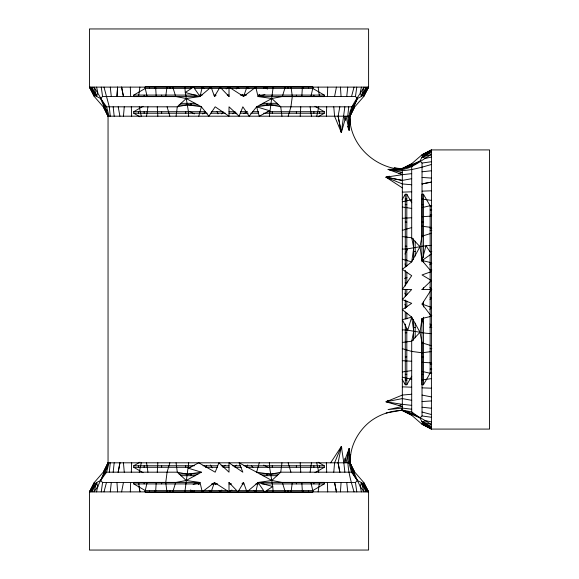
<?xml version="1.0" encoding="UTF-8"?>
<svg xmlns="http://www.w3.org/2000/svg" width="579" height="579" viewBox="0 0 579 579"><rect width="100%" height="100%" fill="white"/><g stroke="black" fill="none" stroke-linecap="round" stroke-linejoin="round"><path stroke-width="0.87" d="M386.15 413.03L402.325 410.048L411.698 411.937L419.985 417.886L422.033 421.881L431.406 424.479C422.359 418.805 412.856 412.813 402.325 410.468C391.339 410.569 380.526 414.13 371.559 420.47C353.61 433.483 342.283 461.231 357.402 480.469L361.397 482.524L363.996 491.889L360.239 486.498L357.402 480.469L351.453 472.182L348.985 462.809L349.108 449.442M130.318 491.889L130.666 482.524M131.317 472.182L131.665 462.809M326.361 116.191L326.715 106.818M327.367 96.476L327.714 87.111M349.151 129.558L349.427 123.32M349.499 121.532L349.738 116.191C349.665 144.764 374.447 167.932 402.325 169.531C413.442 167.78 421.809 159.797 431.406 154.521L422.033 157.119L419.985 161.114C412.176 165.739 403.52 170.356 394.14 167.888L402.325 168.778L388.068 169.401L402.325 174.67L411.698 173.657M155.635 491.889L156.2 482.524M157.264 472.182L157.828 462.809M300.197 116.191L300.769 106.818M301.825 96.476L302.397 87.111M340.445 491.889L341.067 482.524M184.875 491.889L188.689 462.809M269.336 116.191L273.158 87.111M123.45 116.191L124.268 106.818M333.765 472.182L334.582 462.809L341.335 446.467L341.827 448.189M344.86 472.182L343.846 462.809L349.115 448.551C345.649 463.323 349.904 477.805 354.037 491.889M109.286 472.182L110.278 462.809M348.746 106.818L347.755 116.191L349.115 130.449L346.032 116.191L341.335 132.533L334.582 116.191L333.765 106.818M110.278 491.889L111.291 482.524M113.173 472.182L114.186 462.809M339.837 106.818L338.1 116.191L341.335 132.533L344.86 106.818M346.734 96.476L347.747 87.111M165.746 96.476L166.94 87.111M291.085 491.889L292.286 482.524M176.074 116.191L177.29 106.818L186.221 98.531L200.037 96.476L211.103 87.111L214.462 96.476L215.916 95.542M281.951 462.809L280.743 472.182L271.812 480.469L257.995 482.524L246.929 491.889L243.571 482.524L242.109 483.458M138.584 96.476L139.879 87.111M318.146 491.889L319.449 482.524M101.253 491.889L102.563 482.524L100.63 480.469L108.049 462.809L108.049 116.191C105.704 105.66 99.711 96.15 94.037 87.111L96.635 96.476L100.63 98.531L106.579 106.818L109.04 116.191M354.601 106.818L349.984 116.191L354.811 106.818L363.771 96.476L368.599 87.111L368.599 28.95L89.434 28.95L89.434 87.111L94.261 96.476L103.221 106.818L108.049 116.191L349.984 116.191L351.178 110.792L357.402 98.531L361.397 96.476L363.996 87.111C358.719 96.707 350.736 105.074 348.985 116.191L350.628 124.376L349.984 116.191L357.402 98.531L355.47 96.476L356.773 87.111M146.552 116.191L147.935 106.818M310.098 472.182L311.473 462.809M411.698 163.915L402.325 168.532L419.985 161.114L422.033 163.046L422.04 236.145L419.985 246.705L411.698 261.882L402.325 269.336L411.698 275.669L402.325 289.5L411.698 289.5L402.325 299.582L411.698 303.331L402.325 309.664L411.698 317.118L419.985 332.295L422.04 342.855L422.033 415.954L419.985 417.886L402.325 410.468L402.325 168.532L411.698 163.705L422.033 154.745L431.406 149.918L489.566 149.918L489.566 429.082L431.406 429.082L422.033 424.255L411.698 415.295L402.325 410.468L411.698 415.085M121.604 491.889L123.436 482.524M334.59 96.476L336.428 87.111M338.1 462.809L339.844 472.182L338.1 462.809L341.335 446.467L330.66 462.809M348.985 462.809L350.628 454.624L349.738 462.809L349.115 448.551M348.934 449.391L346.032 462.809L344.794 458.51M139.242 472.182L141.29 462.809M316.742 116.191L318.783 106.818M96.599 491.889C97.902 481.287 106.739 473.419 108.049 462.809L349.984 462.809L354.811 472.182L363.771 482.524L368.599 491.889L368.599 550.05L89.434 550.05L89.434 491.889L94.261 482.524L103.221 472.182L108.049 462.809L103.431 472.182M361.434 87.111L360.239 92.502L361.397 96.476L367.441 87.111L363.178 96.476L368.599 87.111L89.434 87.111L94.855 96.476L92.032 87.111L96.635 96.476L97.786 92.502L96.599 87.111M144.953 491.889L147.124 482.524M310.909 96.476L313.073 87.111M184.875 87.111L185.273 92.502L200.037 96.476L202.237 87.111L204.271 88.667M273.158 491.889L272.76 486.498L257.995 482.524L255.795 491.889L253.754 490.333M109.04 462.809L106.579 472.182L100.63 480.469L96.635 482.524L90.592 491.889L94.855 482.524L89.723 491.889L94.261 482.524M103.996 491.889L106.478 482.524M351.547 96.476L354.037 87.111M422.04 289.5L431.406 280.526L422.04 274.945L431.406 271.587L422.04 260.521L426.006 245.757L431.406 245.358M96.635 482.524L94.037 491.889L97.786 486.498L96.635 482.524L92.032 491.889L93.827 485.926M198.771 116.191L201.398 106.818L186.221 98.531L175.661 96.476L102.563 96.476L100.63 98.531L108.049 116.191L103.431 106.818M259.254 462.809L256.627 472.182L271.812 480.469L282.371 482.524L355.47 482.524L357.402 480.469L349.984 462.809L354.601 472.182M361.397 482.524L366 491.889L363.178 482.524L367.441 491.889L361.397 482.524L360.239 486.498L361.434 491.889M169.864 462.809L167.092 472.182L165.746 482.524L166.94 491.889M288.161 116.191L290.933 106.818L292.286 96.476L291.085 87.111M364.198 93.074L366 87.111L361.397 96.476M431.406 333.642L426.006 333.243L407.725 330.218L402.325 319.746L411.698 317.118L407.725 330.218L402.325 329.82M106.854 110.792L104.054 106.818L104.017 104.763L106.579 106.818L177.29 106.818L187.35 104.763L201.398 106.818L208.853 116.191L215.185 106.818L229.016 116.191L229.016 106.818L239.098 116.191L242.847 106.818L249.18 116.191L256.627 106.818L271.812 98.531L282.371 96.476L285.223 87.111M172.803 491.889L175.661 482.524L186.221 480.469L201.398 472.182L188.298 468.208L198.771 462.809L215.185 472.182L218.934 462.809L229.016 472.182L229.016 462.809L242.847 472.182L239.098 462.809L256.627 472.182L270.683 474.237L280.743 472.182L351.453 472.182L354.015 474.237L353.979 472.182L351.178 468.208M401.508 410.475L402.325 408.086L411.698 409.23M363.771 96.476L368.302 87.111L363.178 96.476M405.025 254.022L407.341 249.527M93.501 484.862L89.434 491.889L368.599 491.889L363.178 482.524L368.302 491.889L363.771 482.524M402.152 199.668L405.286 194.233L406.813 194.24L411.734 202.766M402.152 379.332L405.286 384.76L406.813 384.76L411.734 376.234M423.43 318.935L421.903 318.935L421.903 384.767L423.43 384.76L430.146 373.129L430.146 316.206M214.462 96.476L220.042 87.111L229.016 96.476M243.571 482.524L237.991 491.889L229.016 482.524M429.936 327.273L431.406 325.029L429.965 324.023M246.256 467.137L247.718 464.973M259.508 94.319L257.995 96.476L271.812 98.531L280.743 106.818L281.951 116.191M263.539 88.551L264.545 87.111L267.534 89.072M194.493 490.449L193.48 491.889L190.498 489.928M198.525 484.681L200.037 482.524L186.221 480.469L177.29 472.182L176.074 462.809M351.178 110.792L353.979 106.818L354.015 104.763L351.453 106.818L280.743 106.818L270.683 104.763L256.627 106.818L259.254 116.191L269.734 110.792L256.627 106.818M106.854 468.208L104.054 472.182L104.017 474.237L106.579 472.182L177.29 472.182L187.35 474.237L201.398 472.182M429.842 264.762L431.406 262.721L422.033 260.521L419.985 246.705L411.698 237.774L402.325 236.565M205.661 466.826L206.725 465.487M429.756 309.367L431.406 307.413L422.04 304.055L431.406 289.5L430.002 287.314M236.196 88.985L237.991 87.111L238.852 88.551M221.837 490.015L220.042 491.889L219.18 490.449M221.453 113.846L223.342 112.087M234.683 466.913L236.579 465.154M407.725 167.338L411.698 164.537L413.746 164.501L411.698 167.063L411.698 237.774L413.746 247.834L411.698 261.882L402.325 259.254M422.04 260.521L431.406 253.971L426.006 245.757L407.725 248.782L402.325 249.18M232.657 113.723L234.835 112.239M223.19 466.761L225.376 465.277M386.729 401.334L388.212 400.364M226.107 88.985L229.016 87.111L243.571 96.476L255.795 87.111L257.995 96.476L264.943 94.609M422.033 157.119L431.406 151.076L422.033 155.338L431.406 152.516L422.033 157.119L426.006 158.27L431.406 157.083M231.926 490.015L229.016 491.889L214.462 482.524L202.237 491.889L200.037 482.524L193.089 484.391M423.481 303.193L422.033 304.055L431.406 316.279L422.04 318.479L419.985 332.295L411.698 341.226L402.325 342.435M429.965 299.336L431.406 298.474L430.161 297.28M202.143 95.086L199.574 95.086L199.574 96.613L133.749 96.613L133.749 95.086L145.387 88.37L191.048 88.37L191.048 86.712M139.959 116.806L133.749 113.231L133.749 111.704L143.056 106.333M318.074 116.806L324.276 113.231L324.276 111.704L314.976 106.333M143.056 472.667L133.749 467.296L133.749 465.769L139.959 462.194M314.976 472.667L324.276 467.296L324.276 465.769L318.074 462.194M266.984 492.288L266.984 490.63L312.646 490.63L324.276 483.914L324.276 482.387L258.451 482.387L258.451 483.914L255.889 483.914M202.679 113.954L205.806 112.174M243.875 113.629L247.067 111.928M422.033 154.745L431.406 150.207L422.033 155.338L431.406 149.918L431.406 429.082L422.033 423.662L431.406 426.484L422.033 421.881L426.006 420.73L431.406 421.917M402.325 408.086L388.068 409.599L402.325 406.523L385.983 401.819L402.325 395.066L411.698 394.248M404.67 278.485L407.015 277.544M398.974 405.568L402.325 404.33L411.698 405.343M422.04 236.145L431.406 233.286M402.325 230.348L411.698 227.576M389.421 176.19L385.983 177.181L402.325 187.857M398.888 173.468L402.325 172.477L388.907 169.582M431.406 164.479C417.314 168.612 402.839 172.868 388.068 169.401M422.033 207.608L431.406 205.436M402.325 201.774L411.698 199.726M385.983 401.819L402.325 398.584L411.698 400.321M402.325 174.67L385.983 177.181L402.325 180.416L411.698 178.672M402.325 371.957L411.698 370.582M422.033 163.046L431.406 161.736M422.033 379.933L431.406 378.637M431.406 351.569L422.033 352.77L411.698 351.424L402.325 348.652M422.04 171.775L431.406 170.769M422.04 401.551L431.406 400.929M422.04 216.691L431.406 216.119M402.325 218.312L411.698 217.747M422.033 191.15L431.406 190.802M402.325 192.148L411.698 191.801M194.508 88.37L254.861 88.37L254.861 86.712M255.723 88.37L312.646 88.37L324.276 95.086L324.276 96.613L258.451 96.613L258.451 95.086L324.276 95.086M133.749 95.086L196.122 95.086M214.114 95.086L215.866 95.086M227.265 95.086L229.016 95.086M240.408 95.086L246.48 95.086M282.371 96.476L355.47 96.476M180.72 103.33L195.557 103.33M262.656 103.33L277.312 103.33M179.063 104.987L197.975 104.987M260.058 104.987L278.173 104.987M133.749 111.704L205.559 111.704M211.545 111.704L222.879 111.704M229.016 111.704L235.154 111.704M240.408 111.704L247.334 111.704M252.466 111.704L258.451 111.704L258.451 113.231L250.758 113.231M267.085 111.704L324.276 111.704M133.749 113.231L207.275 113.231M210.691 113.231L225.506 113.231M229.016 113.231L236.905 113.231M240.408 113.231L248.196 113.231M263.633 113.231L324.276 113.231M431.804 251.532L430.146 251.532L430.146 205.871L423.43 194.24L421.903 194.233L421.903 261.773M405.286 198.901L406.813 198.901M421.903 198.901L423.43 198.901M405.286 204.619L406.813 204.619M421.903 204.619L423.43 204.619M430.146 205.871L431.804 205.871M430.146 209.96L431.804 209.96M430.146 214.983L431.804 214.983M405.286 222.141L406.813 222.141M421.903 222.141L423.43 222.141M430.146 228.09L431.804 228.09M430.146 230.362L431.804 230.362M405.286 246.249L406.813 246.249M421.903 246.249L423.43 246.249M413.529 251.532L415.186 251.532M405.286 260.065L406.813 260.065M430.146 263.655L431.804 263.655M430.146 269.973L431.804 269.973M421.903 289.5L431.804 289.5M431.804 315.345L430.146 315.345L430.146 290.376M413.529 327.468L415.186 327.468M430.146 327.468L431.804 327.468M405.286 332.751L406.813 332.751M421.903 332.751L423.43 332.751M430.146 348.638L431.804 348.638M405.286 356.859L406.813 356.859M421.903 356.859L423.43 356.859M430.146 364.017L431.804 364.017M430.146 369.04L431.804 369.04M430.146 373.129L431.804 373.129M405.286 374.381L406.813 374.381M421.903 374.381L423.43 374.381M405.286 380.099L406.813 380.099M421.903 380.099L423.43 380.099M133.749 465.769L194.399 465.769M202.997 465.769L217.617 465.769M221.127 465.769L229.016 465.769M232.519 465.769L240.408 465.769M243.918 465.769L324.276 465.769M133.749 467.296L190.947 467.296M205.559 467.296L217.617 467.296M222.879 467.296L229.016 467.296M235.154 467.296L241.291 467.296M246.48 467.296L324.276 467.296M179.063 474.013L197.975 474.013M260.058 474.013L278.173 474.013M180.72 475.67L195.557 475.67M262.656 475.67L277.312 475.67M102.563 482.524L175.661 482.524M133.749 483.914L199.574 483.914L199.574 482.387L133.749 482.387L133.749 483.914L145.387 490.63L227.272 490.63M211.545 483.914L217.617 483.914M229.016 483.914L231.643 483.914M242.167 483.914L243.918 483.914M261.903 483.914L324.276 483.914M229.016 490.63L236.862 490.63M238.606 490.63L263.517 490.63M388.958 169.408L402.325 169.531M402.325 386.852L411.698 387.199M422.04 387.85L431.406 388.198M402.325 360.688L411.698 361.253M422.04 362.309L431.406 362.881M422.04 177.449L431.406 178.071M411.698 184.752L402.325 183.934L385.983 177.181L402.325 180.416M422.04 407.225L431.406 408.231M422.033 226.23L431.406 227.431M422.033 199.067L431.406 200.363M422.033 415.954L431.406 417.264M402.325 207.036L411.698 208.418M386.844 401.949L402.325 404.33M422.04 395.081L431.406 396.912M402.325 377.226L411.698 379.267M422.033 371.392L431.406 373.564M422.04 412.031L431.406 414.521M422.04 342.855L431.406 345.714M422.033 424.255L431.406 428.793L422.033 423.662L431.406 427.924L422.033 421.881M189.789 111.559L194.283 113.875M263.749 465.125L268.236 467.441M423.481 319.485L422.033 318.479L423.437 323.69M407.725 411.662L411.698 414.463L413.746 414.499L411.698 411.937L411.698 341.226L413.746 331.166L411.698 317.118M248.883 88.761L246.929 87.111L243.571 96.476L242.283 94.319M209.149 490.239L211.103 491.889L214.462 482.524L215.75 484.681M405.257 282.566L406.429 283.833M251.308 465.487L252.907 467.499M200.037 96.476L193.48 87.111L185.273 92.502L188.298 110.792L188.689 116.191M257.995 482.524L264.545 491.889L272.76 486.498L269.734 468.208L269.336 462.809M404.793 293.14L406.27 295.326M210.315 464.973L212.261 467.861M96.635 96.476L90.592 87.111L94.855 96.476L89.723 87.111L94.261 96.476M405.003 263.944L406.342 266.289M404.88 304.366L406.588 307.55M217.06 111.501L217.993 113.846M343.846 116.191L345.395 120.381M347.566 126.251L348.804 129.609M172.803 87.111L175.661 96.476M282.371 482.524L285.223 491.889M288.161 462.809L290.933 472.182M167.092 106.818L169.864 116.191M103.996 87.111L109.286 106.818L110.278 116.191M310.909 482.524L313.073 491.889M144.953 87.111L147.124 96.476M316.742 462.809L318.783 472.182M139.242 106.818L141.29 116.191M338.1 116.191L341.335 132.533M118.188 106.818L119.933 116.191M341.335 446.467L343.846 462.809M310.098 106.818L311.473 116.191M146.559 462.809L147.935 472.182M355.47 482.524L356.773 491.889M101.253 87.111L102.563 96.476M318.146 87.111L319.449 96.476M138.822 484.225L138.584 482.524L139.879 491.889L139.177 486.78M346.734 482.524L347.747 491.889M113.173 106.818L114.186 116.191M110.278 87.111L111.291 96.476M123.45 462.809L124.268 472.182M340.445 87.111L341.067 96.476M116.965 482.524L117.588 491.889M301.825 482.524L302.397 491.889M300.197 462.809L300.769 472.182M157.264 106.818L157.828 116.191M155.635 87.111L156.2 96.476M327.367 482.524L327.714 491.889M326.361 462.809L326.715 472.182M131.317 106.818L131.665 116.191M130.318 87.111L130.666 96.476M348.985 116.191L349.115 130.449M430.146 254.13L430.146 289.5M423.43 194.24L423.43 257.474M423.43 260.065L423.43 262.627M423.43 287.749L423.43 289.5M423.43 301.775L423.43 306.964M423.43 317.227L423.43 384.76M415.186 241.204L415.186 256.041M415.186 323.14L415.186 337.796M413.529 238.678L413.529 259.327M413.529 319.673L413.529 340.322M406.813 194.24L406.813 266.05M406.813 272.036L406.813 283.363M406.813 289.5L406.813 294.762M406.813 300.899L406.813 306.964M406.813 312.95L406.813 318.935M406.813 328.431L406.813 384.76M405.286 194.233L405.286 266.905M405.286 270.321L405.286 285.997M405.286 289.5L405.286 296.513M405.286 300.016L405.286 308.679M405.286 312.095L405.286 318.935M405.286 324.117L405.286 384.76M319.615 95.086L319.615 96.613M319.615 111.704L319.615 113.231M319.615 465.769L319.615 467.296M319.615 482.387L319.615 483.914M313.898 95.086L313.898 96.613M313.898 111.704L313.898 113.231M313.898 465.769L313.898 467.296M313.898 482.387L313.898 483.914M312.646 88.37L312.646 86.712L145.38 86.712L145.387 88.37M312.646 490.63L312.646 492.288L145.38 492.288L145.387 490.63M308.556 86.712L308.556 88.37M308.556 490.63L308.556 492.288M303.534 86.712L303.534 88.37M303.534 490.63L303.534 492.288M296.376 95.086L296.376 96.613M296.376 111.704L296.376 113.231M296.376 465.769L296.376 467.296M296.376 482.387L296.376 483.914M288.154 86.712L288.154 88.37M288.154 490.63L288.154 492.288M272.268 95.086L272.268 96.613M272.268 111.704L272.268 113.231M272.268 465.769L272.268 467.296M272.268 482.387L272.268 483.914M266.984 86.712L266.984 88.37M266.984 103.33L266.984 104.987M266.984 474.013L266.984 475.67M258.451 465.769L258.451 467.296M254.861 490.63L254.861 492.288M229.016 86.712L229.016 96.613M229.016 482.387L229.016 492.288M209.489 86.712L209.489 88.37M209.489 490.63L209.489 492.288M203.171 86.712L203.171 88.37M203.171 490.63L203.171 492.288M199.574 111.704L199.574 113.231M191.048 103.33L191.048 104.987M191.048 474.013L191.048 475.67M191.048 490.63L191.048 492.288M185.765 95.086L185.765 96.613M185.765 111.704L185.765 113.231M185.765 465.769L185.765 467.296M185.765 482.387L185.765 483.914M169.879 86.712L169.879 88.37M169.879 490.63L169.879 492.288M167.599 86.712L167.599 88.37M167.599 490.63L167.599 492.288M161.657 95.086L161.657 96.613M161.657 111.704L161.657 113.231M161.657 465.769L161.657 467.296M161.657 482.387L161.657 483.914M154.499 86.712L154.499 88.37M154.499 490.63L154.499 492.288M149.476 86.712L149.476 88.37M149.476 490.63L149.476 492.288M144.135 95.086L144.135 96.613M144.135 111.704L144.135 113.231M144.135 465.769L144.135 467.296M144.135 482.387L144.135 483.914M138.417 95.086L138.417 96.613M138.417 111.704L138.417 113.231M138.417 465.769L138.417 467.296M138.417 482.387L138.417 483.914M117.588 87.111L116.958 96.476L117.588 87.111M119.933 462.809L118.188 472.182L119.933 462.809M431.406 182.088L422.033 183.919L431.406 182.088M336.428 491.889L334.59 482.524L336.428 491.889M123.436 96.476L121.604 87.111L123.436 96.476"/></g></svg>
